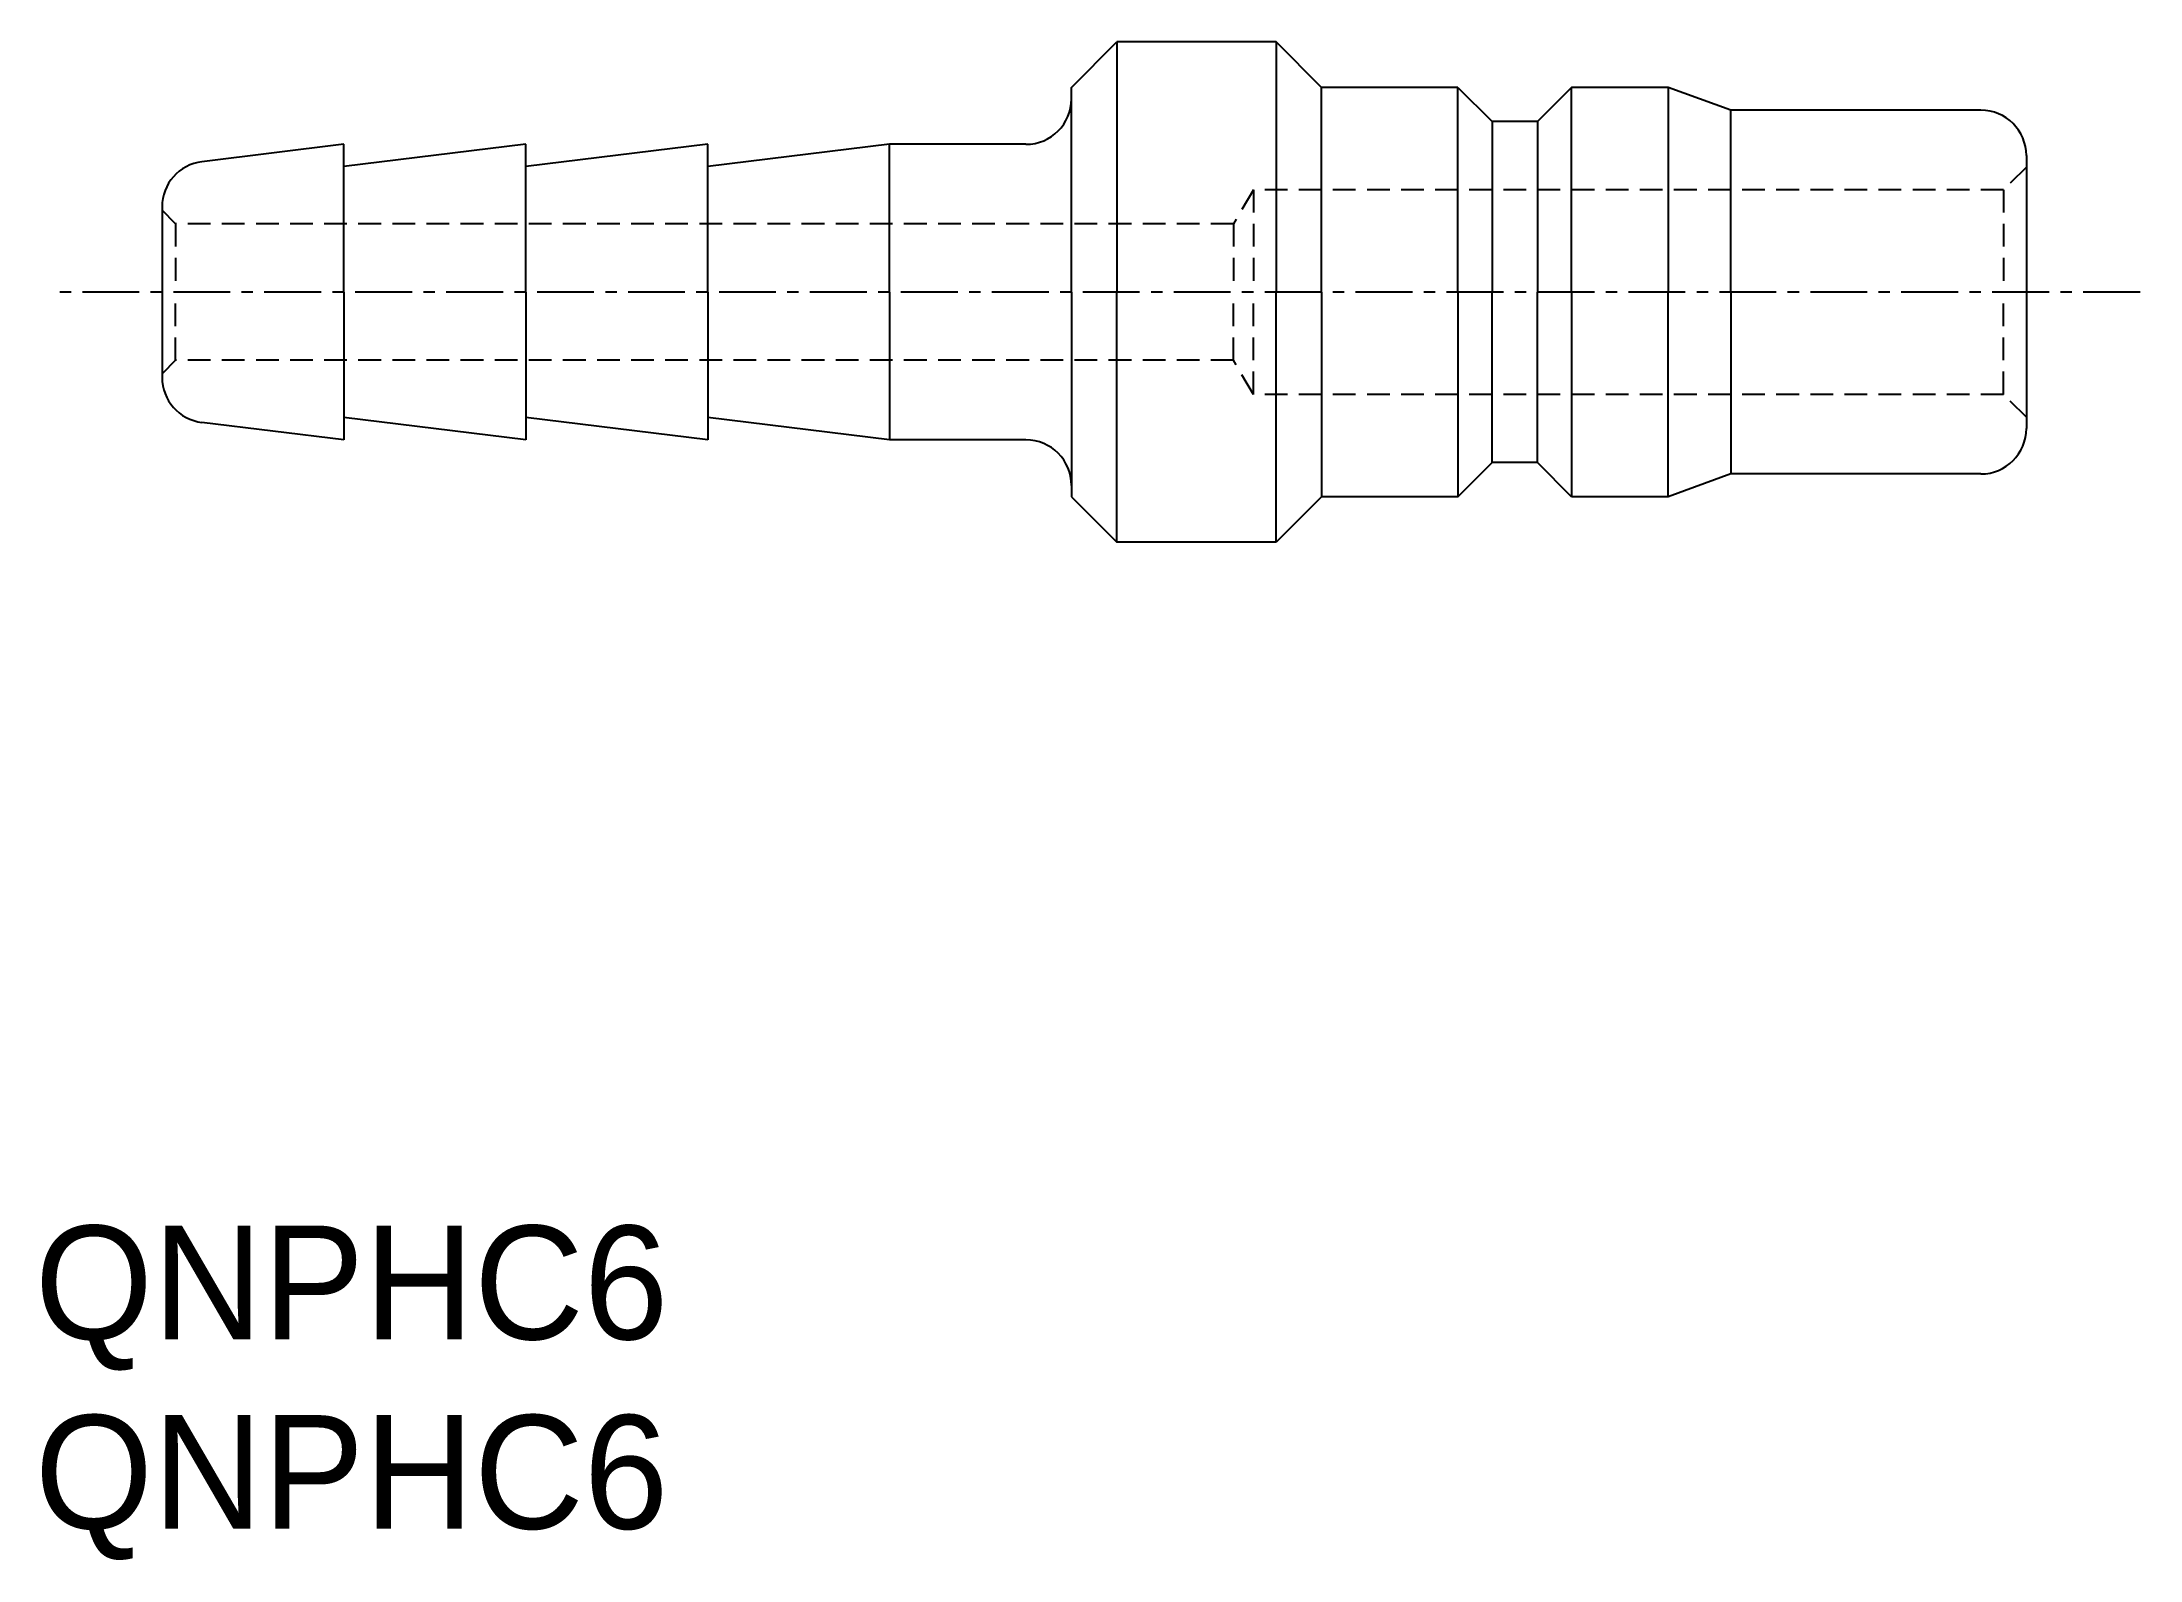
# Model space of a CAD drawing. Extents: x 172.5 to 218.7, y 189.8 to 223.2.
import ezdxf

# ---------------------------------------------------------------- set-up
doc = ezdxf.new("R2010")
doc.units = 0
doc.linetypes.add('CENTER', pattern=[2, 1.25, -0.25, 0.25, -0.25])
doc.linetypes.add('DASHED', pattern=[0.75, 0.5, -0.25])
doc.layers.get('0').update_dxf_attribs({"linetype": 'CONTINUOUS'})
doc.layers.add('CENTER', color=1, linetype='CENTER')

msp = doc.modelspace()

# ---------------------------------------------------------------- linework, layer by layer
for p, q in [((195.183, 222.193), (196.183, 223.193)), ((199.683, 223.193), (196.183, 223.193)), ((196.183, 223.193), (196.183, 217.693)), ((200.683, 222.193), (199.683, 223.193)), ((199.683, 223.193), (199.683, 217.693)), ((195.183, 221.943), (195.183, 222.193)), ((195.183, 217.693), (195.183, 222.193)), ((203.683, 222.193), (200.683, 222.193)), ((200.683, 217.693), (200.683, 222.193)), ((203.683, 222.193), (204.433, 221.443)), ((203.683, 217.693), (203.683, 222.193)), ((206.183, 222.193), (205.433, 221.443)), ((208.309, 222.193), (206.183, 222.193)), ((206.183, 217.693), (206.183, 222.193)), ((209.683, 221.693), (208.309, 222.193)), ((208.309, 222.193), (208.309, 217.693)), ((215.183, 221.693), (209.683, 221.693)), ((209.683, 217.693), (209.683, 221.693)), ((205.433, 221.443), (204.433, 221.443)), ((204.433, 221.443), (204.433, 217.693)), ((205.433, 221.443), (205.433, 217.693)), ((179.183, 220.943), (176.061, 220.559)), ((183.183, 220.943), (179.183, 220.452)), ((179.183, 220.452), (179.183, 220.943)), ((179.183, 217.693), (179.183, 220.943)), ((187.183, 220.943), (183.183, 220.452)), ((183.183, 220.452), (183.183, 220.943)), ((183.183, 217.693), (183.183, 220.943)), ((191.183, 220.943), (187.183, 220.452)), ((187.183, 220.452), (187.183, 220.943)), ((187.183, 217.693), (187.183, 220.943)), ((194.183, 220.943), (191.183, 220.943)), ((191.183, 217.693), (191.183, 220.943)), ((216.183, 220.693), (216.183, 217.693)), ((175.183, 219.567), (175.183, 217.693)), ((175.183, 217.693), (175.183, 215.819)), ((179.183, 217.693), (179.183, 214.443)), ((183.183, 217.693), (183.183, 214.443)), ((187.183, 217.693), (187.183, 214.443)), ((191.183, 217.693), (191.183, 214.443)), ((195.183, 217.693), (195.183, 213.193)), ((196.183, 212.193), (196.183, 217.693)), ((199.683, 212.193), (199.683, 217.693)), ((200.683, 217.693), (200.683, 213.193)), ((203.683, 217.693), (203.683, 213.193)), ((204.433, 213.943), (204.433, 217.693)), ((205.433, 213.943), (205.433, 217.693)), ((206.183, 217.693), (206.183, 213.193)), ((208.309, 213.193), (208.309, 217.693)), ((209.683, 217.693), (209.683, 213.693)), ((216.183, 217.693), (216.183, 214.693)), ((179.183, 214.443), (176.061, 214.826)), ((183.183, 214.443), (179.183, 214.934)), ((187.183, 214.443), (183.183, 214.934)), ((191.183, 214.443), (187.183, 214.934)), ((194.183, 214.443), (191.183, 214.443)), ((203.683, 213.193), (204.433, 213.943)), ((205.433, 213.943), (204.433, 213.943)), ((206.183, 213.193), (205.433, 213.943)), ((209.683, 213.693), (208.309, 213.193)), ((215.183, 213.693), (209.683, 213.693)), ((195.183, 213.193), (196.183, 212.193)), ((200.683, 213.193), (199.683, 212.193)), ((203.683, 213.193), (200.683, 213.193)), ((208.309, 213.193), (206.183, 213.193)), ((199.683, 212.193), (196.183, 212.193))]:
    msp.add_line(p, q)
at = {"color": 3, "linetype": 'DASHED'}
for p, q in [((216.183, 220.443), (215.683, 219.943)), ((199.183, 219.943), (198.75, 219.193)), ((215.683, 219.943), (199.183, 219.943)), ((199.183, 219.943), (199.183, 217.693)), ((215.683, 219.943), (215.683, 217.693)), ((175.483, 219.193), (175.183, 219.493)), ((198.75, 219.193), (175.483, 219.193)), ((175.483, 219.193), (175.483, 217.693)), ((198.75, 219.193), (198.75, 217.693)), ((175.483, 216.193), (175.483, 217.693)), ((198.75, 216.193), (198.75, 217.693)), ((199.183, 215.443), (199.183, 217.693)), ((215.683, 215.443), (215.683, 217.693)), ((175.483, 216.193), (175.183, 215.893)), ((198.75, 216.193), (175.483, 216.193)), ((199.183, 215.443), (198.75, 216.193)), ((215.683, 215.443), (199.183, 215.443)), ((216.183, 214.943), (215.683, 215.443))]:
    msp.add_line(p, q, dxfattribs=at)
for centre, start, end in [((194.183, 221.943), 270, 0), ((215.183, 220.693), 0, 90), ((176.183, 219.567), 97, 180), ((176.183, 215.819), 180, 263), ((215.183, 214.693), 270, 0), ((194.183, 213.443), 0, 90)]:
    msp.add_arc(centre, 1, start, end)
at = {"layer": 'CENTER', "color": 1}
msp.add_line((218.683, 217.693), (172.683, 217.693), dxfattribs=at)

# ---------------------------------------------------------------- texts
for p in [(172.385, 194.664), (172.385, 190.498)]:
    msp.add_text('QNPHC6', height=2.5).set_placement(p)

doc.saveas('drawing.dxf')
